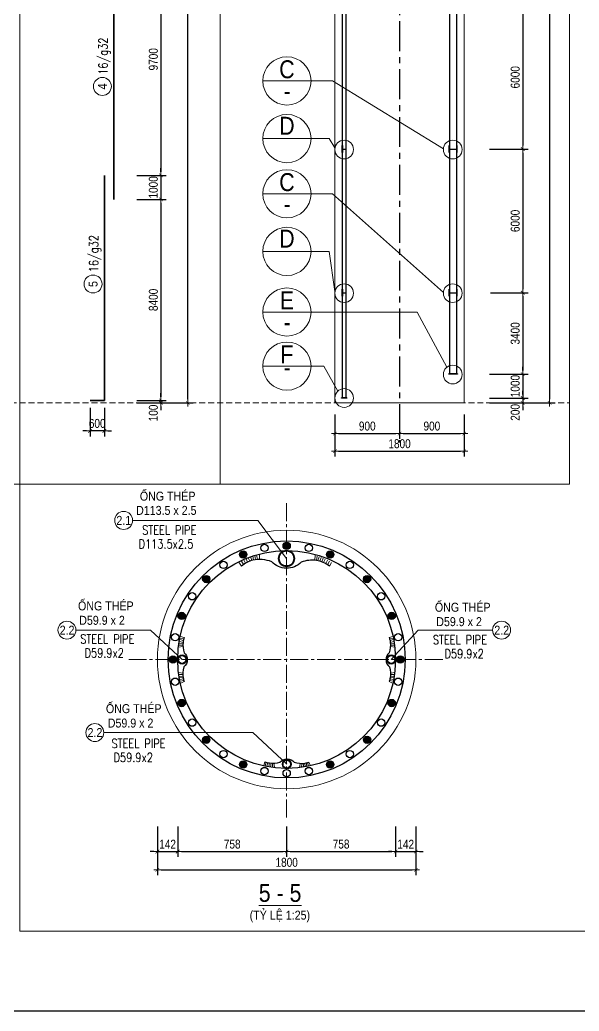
# Model space of a CAD drawing. Header units: millimetres. Extents: x -2123450 to -961021, y -260876 to 649159.
# Drawn here: x -1644785 to -1621413, y 317910 to 359319 of the extents above; entities that cross this region are included whole.
import ezdxf
from ezdxf.enums import TextEntityAlignment as Align

# ---------------------------------------------------------------- set-up
doc = ezdxf.new("R2010")
doc.units = ezdxf.units.MM
doc.header["$LTSCALE"] = 1000
doc.header["$MEASUREMENT"] = 0
doc.header["$PDMODE"] = 66
for name, pattern in [('CENTER', [2, 1.25, -0.25, 0.25, -0.25]), ('CENTER2', [1.125, 0.75, -0.125, 0.125, -0.125]), ('HIDDEN', [0.375, 0.25, -0.125])]:
    doc.linetypes.add(name, pattern=pattern)
doc.layers.get('0').update_dxf_attribs({"linetype": 'CONTINUOUS'})
doc.layers.get('DEFPOINTS').update_dxf_attribs({"linetype": 'CONTINUOUS'})
for name, color, linetype in [('01AXIS', 5, 'CENTER'), ('03BORER', 3, 'CONTINUOUS'), ('05STEEL', 4, 'CONTINUOUS'), ('KCS_BORDER', 3, 'CONTINUOUS'), ('NDC_S_REBAR DES.', 2, 'CONTINUOUS'), ('TEXT', 7, 'CONTINUOUS')]:
    doc.layers.add(name, color=color, linetype=linetype)
for name, color, linetype, lineweight in [('NDC_S_AXIS', 5, 'CENTER2', 15), ('NDC_S_CONTINUOUS', 3, 'CONTINUOUS', 20), ('NDC_S_DIM', 1, 'CONTINUOUS', 9), ('NDC_S_FOUNDATION NAME', 7, 'CONTINUOUS', 20), ('NDC_S_HATCH MATERIAL', 8, 'CONTINUOUS', 13), ('NDC_S_LEADER', 1, 'CONTINUOUS', 9), ('NDC_S_REBAR', 4, 'CONTINUOUS', 35), ('NDC_S_REBAR NO.', 7, 'CONTINUOUS', 20), ('NDC_S_REBAR NO. BOX', 1, 'CONTINUOUS', 9), ('NDC_S_REBAR SECTION', 6, 'CONTINUOUS', 25), ('NDC_S_STIRRUP', 2, 'CONTINUOUS', 25), ('NDC_S_VN TITLE', 6, 'CONTINUOUS', 9)]:
    doc.layers.add(name, color=color, linetype=linetype, lineweight=lineweight)
doc.styles.add('NDC_ARIAL', font='arial.ttf', dxfattribs={"width": 0.8})
doc.styles.add('NDC_ROMANS', font='romans.shx', dxfattribs={"width": 0.8, "bigfont": 'vns.shx'})
doc.styles.get("Standard").update_dxf_attribs({"font": 'romans.shx', "bigfont": 'vns.shx'})
doc.dimstyles.new('NDC_1-150', dxfattribs={"dimscale": 150, "dimtxt": 2.5, "dimasz": 1, "dimexe": 1.5, "dimexo": 0, "dimgap": 0.8, "dimtad": 1, "dimdec": 0, "dimdsep": 46, "dimtxsty": 'NDC_ARIAL', "dimblk": 'DIMMARK', "dimcen": 49999.938995, "dimdle": 1.5, "dimclrd": 1, "dimclre": 1, "dimclrt": 3, "dimadec": 0, "dimazin": 0, "dimtfac": 1, "dimtdec": 0, "dimtix": 1, "dimtmove": 2, "dimatfit": 3, "dimfxl": 1, "dimarcsym": 0})
doc.dimstyles.new('NDC_1-150(25)', dxfattribs={"dimscale": 150, "dimtxt": 2.5, "dimasz": 1, "dimexe": 1.5, "dimexo": 0, "dimgap": 0.8, "dimtad": 1, "dimdec": 0, "dimlfac": 0.166667, "dimdsep": 46, "dimtxsty": 'NDC_ARIAL', "dimblk": 'DIMMARK', "dimcen": 49999.938995, "dimdle": 1.5, "dimclrd": 1, "dimclre": 1, "dimclrt": 3, "dimadec": 0, "dimazin": 0, "dimtfac": 1, "dimtdec": 0, "dimtix": 1, "dimtmove": 2, "dimatfit": 3, "dimfxl": 1, "dimarcsym": 0})

# ---------------------------------------------------------------- blocks, each defined once
blk = doc.blocks.new('*U156')
at = {"layer": 'NDC_S_CONTINUOUS'}
blk.add_circle((0, 0), 5400, dxfattribs=at)
at = {"layer": 'NDC_S_STIRRUP'}
blk.add_circle((0, 0), 4950, dxfattribs=at)
blk.add_circle((0, 0), 4950, dxfattribs=at)
blk = doc.blocks.new('ưeqwewe')
at = {"layer": '05STEEL', "color": 4}
blk.add_lwpolyline([(-1487886, 328815, 0.123663), (-1487656, 329371, 0.128024), (-1487741, 330000, -0.427682), (-1487741, 331236, 0.132008), (-1487681, 332031, 0.107548), (-1487939, 332493, 0.020618)], format="xyb", dxfattribs=at)
at = {"layer": 'NDC_S_HATCH MATERIAL'}
for p, q in [((-1487939, 332493), (-1487786, 332607)), ((-1487876, 332415), (-1487730, 332504)), ((-1487819, 332333), (-1487678, 332403)), ((-1487769, 332246), (-1487633, 332308)), ((-1487726, 332154), (-1487593, 332217)), ((-1487693, 332068), (-1487554, 332124)), ((-1487674, 331991), (-1487518, 332029)), ((-1487664, 331916), (-1487489, 331949)), ((-1487657, 331833), (-1487462, 331869)), ((-1487654, 331745), (-1487426, 331751)), ((-1487685, 329232), (-1487531, 329173)), ((-1487665, 329316), (-1487499, 329257)), ((-1487656, 329371), (-1487472, 329337)), ((-1487650, 329436), (-1487444, 329424)), ((-1487886, 328815), (-1487729, 328733)), ((-1487831, 328896), (-1487683, 328823)), ((-1487784, 328977), (-1487641, 328910)), ((-1487741, 329068), (-1487599, 329006)), ((-1487710, 329148), (-1487564, 329088))]:
    blk.add_line(p, q, dxfattribs=at)
at = {"layer": 'NDC_S_REBAR'}
for radius in [330, 315]:
    blk.add_circle((-1487594, 330618), radius, dxfattribs=at)
blk = doc.blocks.new('HAN DAI')
at = {"layer": '05STEEL', "color": 4}
blk.add_lwpolyline([(-307567, 288279, 0.02201), (-307612, 288076, 0.102878), (-307569, 287644, -0.455013), (-307575, 287047, 0.096416), (-307610, 286589, -0.01258), (-307567, 286440, 0.020618)], format="xyb", dxfattribs=at)
at = {"layer": 'NDC_S_HATCH MATERIAL'}
for p, q in [((-307583, 288217), (-307732, 288254)), ((-307567, 288279), (-307718, 288316)), ((-307616, 287903), (-307800, 287868)), ((-307618, 287953), (-307788, 287955)), ((-307617, 288015), (-307775, 288042)), ((-307612, 288073), (-307762, 288110)), ((-307597, 288152), (-307747, 288189)), ((-307616, 286791), (-307797, 286822)), ((-307618, 286730), (-307784, 286735)), ((-307616, 286670), (-307768, 286643)), ((-307612, 286608), (-307759, 286591)), ((-307598, 286552), (-307745, 286521)), ((-307579, 286488), (-307730, 286453)), ((-307567, 286440), (-307710, 286372))]:
    blk.add_line(p, q, dxfattribs=at)
blk = doc.blocks.new('qưeqeqew')
at = {"layer": 'NDC_S_REBAR'}
for radius in [180, 168]:
    blk.add_circle((180, 0), radius, dxfattribs=at)
at = {"layer": 'NDC_S_DIM'}
blk.add_blockref('HAN DAI', (307832, -287360), dxfattribs=at)
blk = doc.blocks.new('DIMMARK')
at = {"layer": 'NDC_S_DIM', "color": 1}
blk.add_line((-1.5, 0), (1, 0), dxfattribs=at)
at = {"layer": 'NDC_S_DIM', "color": 2, "const_width": 0.15}
blk.add_lwpolyline([(-0.5, -0.5), (0.5, 0.5)], dxfattribs=at)
blk = doc.blocks.new('*D1443')
at = {"layer": 'DEFPOINTS', "color": 0, "transparency": 16777216}
for p in [(-1639036, 325618), (-1638186, 325618), (-1638186, 324576)]:
    blk.add_point(p, dxfattribs=at)
at = {"layer": 'NDC_S_DIM', "color": 1, "lineweight": -2, "transparency": 16777216}
for p, q in [((-1639036, 325618), (-1639036, 324351)), ((-1638186, 325618), (-1638186, 324351)), ((-1639186, 324576), (-1639336, 324576)), ((-1639036, 324576), (-1638186, 324576)), ((-1638036, 324576), (-1637886, 324576))]:
    blk.add_line(p, q, dxfattribs=at)
at = {"layer": 'NDC_S_DIM', "color": 1, "lineweight": -2, "transparency": 16777216, "xscale": 150, "yscale": 150, "zscale": 150}
blk.add_blockref('DIMMARK', (-1639036, 324576), dxfattribs=at)
at = {"layer": 'NDC_S_DIM', "color": 1, "lineweight": -2, "transparency": 16777216, "xscale": 150, "yscale": 150, "zscale": 150, "rotation": 180}
blk.add_blockref('DIMMARK', (-1638186, 324576), dxfattribs=at)
at = {"layer": 'NDC_S_DIM', "color": 3, "transparency": 16777216, "insert": (-1638611, 324884), "char_height": 375, "attachment_point": 5, "style": 'NDC_ARIAL'}
blk.add_mtext('142', dxfattribs=at)
blk = doc.blocks.new('*D1444')
at = {"layer": 'DEFPOINTS', "color": 0, "transparency": 16777216}
for p in [(-1638186, 325618), (-1633636, 325618), (-1633636, 324576)]:
    blk.add_point(p, dxfattribs=at)
at = {"layer": 'NDC_S_DIM', "color": 1, "lineweight": -2, "transparency": 16777216}
for p, q in [((-1638186, 325618), (-1638186, 324351)), ((-1633636, 325618), (-1633636, 324351)), ((-1638036, 324576), (-1633786, 324576))]:
    blk.add_line(p, q, dxfattribs=at)
at = {"layer": 'NDC_S_DIM', "color": 1, "lineweight": -2, "transparency": 16777216, "xscale": 150, "yscale": 150, "zscale": 150, "rotation": 180}
blk.add_blockref('DIMMARK', (-1638186, 324576), dxfattribs=at)
at = {"layer": 'NDC_S_DIM', "color": 1, "lineweight": -2, "transparency": 16777216, "xscale": 150, "yscale": 150, "zscale": 150}
blk.add_blockref('DIMMARK', (-1633636, 324576), dxfattribs=at)
at = {"layer": 'NDC_S_DIM', "color": 3, "transparency": 16777216, "insert": (-1635911, 324888), "char_height": 375, "attachment_point": 5, "style": 'NDC_ARIAL'}
blk.add_mtext('758', dxfattribs=at)
blk = doc.blocks.new('*D1445')
at = {"layer": 'DEFPOINTS', "color": 0, "transparency": 16777216}
for p in [(-1633636, 325618), (-1629086, 325618), (-1629086, 324576)]:
    blk.add_point(p, dxfattribs=at)
at = {"layer": 'NDC_S_DIM', "color": 1, "lineweight": -2, "transparency": 16777216}
for p, q in [((-1633636, 325618), (-1633636, 324351)), ((-1629086, 325618), (-1629086, 324351)), ((-1633486, 324576), (-1629236, 324576))]:
    blk.add_line(p, q, dxfattribs=at)
at = {"layer": 'NDC_S_DIM', "color": 1, "lineweight": -2, "transparency": 16777216, "xscale": 150, "yscale": 150, "zscale": 150, "rotation": 180}
blk.add_blockref('DIMMARK', (-1633636, 324576), dxfattribs=at)
at = {"layer": 'NDC_S_DIM', "color": 1, "lineweight": -2, "transparency": 16777216, "xscale": 150, "yscale": 150, "zscale": 150}
blk.add_blockref('DIMMARK', (-1629086, 324576), dxfattribs=at)
at = {"layer": 'NDC_S_DIM', "color": 3, "transparency": 16777216, "insert": (-1631361, 324888), "char_height": 375, "attachment_point": 5, "style": 'NDC_ARIAL'}
blk.add_mtext('758', dxfattribs=at)
blk = doc.blocks.new('*D1446')
at = {"layer": 'DEFPOINTS', "color": 0, "transparency": 16777216}
for p in [(-1629086, 325618), (-1628236, 325618), (-1628236, 324576)]:
    blk.add_point(p, dxfattribs=at)
at = {"layer": 'NDC_S_DIM', "color": 1, "lineweight": -2, "transparency": 16777216}
for p, q in [((-1629086, 325618), (-1629086, 324351)), ((-1628236, 325618), (-1628236, 324351)), ((-1629236, 324576), (-1629386, 324576)), ((-1629086, 324576), (-1628236, 324576)), ((-1628086, 324576), (-1627936, 324576))]:
    blk.add_line(p, q, dxfattribs=at)
at = {"layer": 'NDC_S_DIM', "color": 1, "lineweight": -2, "transparency": 16777216, "xscale": 150, "yscale": 150, "zscale": 150}
blk.add_blockref('DIMMARK', (-1629086, 324576), dxfattribs=at)
at = {"layer": 'NDC_S_DIM', "color": 1, "lineweight": -2, "transparency": 16777216, "xscale": 150, "yscale": 150, "zscale": 150, "rotation": 180}
blk.add_blockref('DIMMARK', (-1628236, 324576), dxfattribs=at)
at = {"layer": 'NDC_S_DIM', "color": 3, "transparency": 16777216, "insert": (-1628661, 324884), "char_height": 375, "attachment_point": 5, "style": 'NDC_ARIAL'}
blk.add_mtext('142', dxfattribs=at)
blk = doc.blocks.new('*D1447')
at = {"layer": 'DEFPOINTS', "color": 0, "transparency": 16777216}
for p in [(-1639036, 325618), (-1628236, 325618), (-1628236, 323814)]:
    blk.add_point(p, dxfattribs=at)
at = {"layer": 'NDC_S_DIM', "color": 1, "lineweight": -2, "transparency": 16777216}
for p, q in [((-1639036, 325618), (-1639036, 323589)), ((-1628236, 325618), (-1628236, 323589)), ((-1638886, 323814), (-1628386, 323814))]:
    blk.add_line(p, q, dxfattribs=at)
at = {"layer": 'NDC_S_DIM', "color": 1, "lineweight": -2, "transparency": 16777216, "xscale": 150, "yscale": 150, "zscale": 150, "rotation": 180}
blk.add_blockref('DIMMARK', (-1639036, 323814), dxfattribs=at)
at = {"layer": 'NDC_S_DIM', "color": 1, "lineweight": -2, "transparency": 16777216, "xscale": 150, "yscale": 150, "zscale": 150}
blk.add_blockref('DIMMARK', (-1628236, 323814), dxfattribs=at)
at = {"layer": 'NDC_S_DIM', "color": 3, "transparency": 16777216, "insert": (-1633636, 324125), "char_height": 375, "attachment_point": 5, "style": 'NDC_ARIAL'}
blk.add_mtext('1800', dxfattribs=at)
blk = doc.blocks.new('*U155')
at = {"layer": 'NDC_S_CONTINUOUS'}
blk.add_circle((0, 0), 5400, dxfattribs=at)
at = {"layer": 'NDC_S_STIRRUP'}
for radius in [4950, 4550]:
    blk.add_circle((0, 0), radius, dxfattribs=at)
blk = doc.blocks.new('*U129')
at = {"layer": 'NDC_S_REBAR SECTION'}
blk.add_circle((0, 0), 153, dxfattribs=at)
blk = doc.blocks.new('*U1401')
at = {"color": 0, "linetype": 'ByBlock', "lineweight": -2, "transparency": 16777216, "rotation": 89.9999999999999}
blk.add_blockref('*U129', (0, 0), dxfattribs=at)
blk = doc.blocks.new('*U1402')
at = {"layer": '03BORER', "color": 0, "linetype": 'ByBlock', "lineweight": -2, "transparency": 16777216}
for p, rotation in [((-1444147, 376865), 11.25000000000001), ((-1442293, 376865), 348.75), ((-1445038, 376594), 22.5), ((-1441402, 376594), 337.4999999999999), ((-1445859, 376155), 33.75), ((-1440581, 376155), 326.25), ((-1446579, 375565), 45.00000000000001), ((-1439861, 375565), 315), ((-1447169, 374845), 56.25000000000001), ((-1439270, 374845), 303.75), ((-1447608, 374024), 67.5), ((-1438831, 374024), 292.4999999999999), ((-1447879, 373133), 78.74999999999999), ((-1438561, 373133), 281.25), ((-1447970, 372206), 90), ((-1438470, 372206), 270), ((-1447879, 371279), 101.25), ((-1438561, 371279), 258.75), ((-1447608, 370388), 112.5), ((-1438831, 370388), 247.5), ((-1447169, 369567), 123.75), ((-1439270, 369567), 236.2499999999999), ((-1446579, 368847), 135), ((-1439861, 368847), 225), ((-1445859, 368256), 146.25), ((-1440581, 368256), 213.75), ((-1445038, 367817), 157.5), ((-1444147, 367547), 168.75), ((-1442293, 367547), 191.25), ((-1441402, 367817), 202.4999999999999), ((-1443220, 367456), 180)]:
    blk.add_blockref('*U1401', p, dxfattribs=dict(at, rotation=rotation))
blk.add_blockref('*U1401', (-1443220, 376956), dxfattribs=at)
blk = doc.blocks.new('21231')
at = {"layer": 'NDC_S_REBAR SECTION'}
h = blk.add_hatch(color=256, dxfattribs=at)
h.dxf.hatch_style = 1
edge = h.paths.add_edge_path()
edge.add_arc((-522, -406), 153, 0, 360)
blk.add_circle((-522, -406), 153, dxfattribs=at)
blk = doc.blocks.new('*U128')
at = {"color": 1}
blk.add_blockref('21231', (522, 406), dxfattribs=at)
blk = doc.blocks.new('*U1399')
at = {"color": 0, "linetype": 'ByBlock', "lineweight": -2, "transparency": 16777216, "rotation": 180}
blk.add_blockref('*U128', (0, 0), dxfattribs=at)
blk = doc.blocks.new('*U1400')
at = {"layer": '03BORER', "color": 0, "linetype": 'ByBlock', "lineweight": -2, "transparency": 16777216}
blk.add_blockref('*U1399', (-1443220, 376956), dxfattribs=at)
for p, rotation in [((-1445038, 376594), 22.5), ((-1441402, 376594), 337.4999999999999), ((-1446579, 375565), 45.00000000000001), ((-1439861, 375565), 315), ((-1447608, 374024), 67.5), ((-1438831, 374024), 292.4999999999999), ((-1447970, 372206), 90), ((-1438470, 372206), 270), ((-1447608, 370388), 112.5), ((-1438831, 370388), 247.5), ((-1446579, 368847), 135), ((-1439861, 368847), 225), ((-1445038, 367817), 157.5), ((-1441402, 367817), 202.4999999999999), ((-1443220, 367456), 180)]:
    blk.add_blockref('*U1399', p, dxfattribs=dict(at, rotation=rotation))
blk = doc.blocks.new('detail_201409111408')
at = {"layer": '03BORER'}
blk.add_line((-25, 0), (25, 0), dxfattribs=at)
for points in [[(-26.9, -24.9), (-25, -24.9), (-25, 24.9), (-26.9, 24.9)], [(26.9, -24.9), (25, -24.9), (25, 24.9), (26.9, 24.9)]]:
    blk.add_lwpolyline(points, close=True, dxfattribs=at)
blk = doc.blocks.new('*U102')
at = {"layer": 'KCS_BORDER', "xscale": 6, "yscale": 6, "zscale": 6}
blk.add_blockref('detail_201409111408', (0, 0), dxfattribs=at)
blk = doc.blocks.new('detail_201409111407')
at = {"layer": 'KCS_BORDER'}
blk.add_line((-12.5, 0), (12.5, 0), dxfattribs=at)
for points in [[(-14.4, -24.9), (-12.5, -24.9), (-12.5, 24.9), (-14.4, 24.9)], [(14.4, -24.9), (12.5, -24.9), (12.5, 24.9), (14.4, 24.9)]]:
    blk.add_lwpolyline(points, close=True, dxfattribs=at)
blk = doc.blocks.new('*U103')
at = {"layer": 'KCS_BORDER', "xscale": 6, "yscale": 6, "zscale": 6}
blk.add_blockref('detail_201409111407', (0, 0), dxfattribs=at)
blk = doc.blocks.new('*D2236')
at = {"layer": 'DEFPOINTS', "color": 0, "transparency": 16777216}
for p in [(44389, 18323), (44389, 12323), (45770, 12323)]:
    blk.add_point(p, dxfattribs=at)
at = {"layer": 'NDC_S_DIM', "color": 1, "lineweight": -2, "transparency": 16777216}
for p, q in [((44389, 18323), (45995, 18323)), ((45770, 18173), (45770, 12473)), ((44389, 12323), (45995, 12323))]:
    blk.add_line(p, q, dxfattribs=at)
at = {"layer": 'NDC_S_DIM', "color": 1, "lineweight": -2, "transparency": 16777216, "xscale": 150, "yscale": 150, "zscale": 150}
for p, rotation in [((45770, 18323), 90), ((45770, 12323), 270)]:
    blk.add_blockref('DIMMARK', p, dxfattribs=dict(at, rotation=rotation))
at = {"layer": 'NDC_S_DIM', "color": 3, "transparency": 16777216, "insert": (45458, 15323), "char_height": 375, "attachment_point": 5, "rotation": 90, "style": 'NDC_ARIAL'}
blk.add_mtext('6000', dxfattribs=at)
blk = doc.blocks.new('*D2237')
at = {"layer": 'DEFPOINTS', "color": 0, "transparency": 16777216}
for p in [(44389, 2923), (44389, 1923), (45770, 1923)]:
    blk.add_point(p, dxfattribs=at)
at = {"layer": 'NDC_S_DIM', "color": 1, "lineweight": -2, "transparency": 16777216}
for p, q in [((44389, 2923), (45995, 2923)), ((45770, 3073), (45770, 3223)), ((45770, 2923), (45770, 1923)), ((44389, 1923), (45995, 1923)), ((45770, 1773), (45770, 1623))]:
    blk.add_line(p, q, dxfattribs=at)
at = {"layer": 'NDC_S_DIM', "color": 1, "lineweight": -2, "transparency": 16777216, "xscale": 150, "yscale": 150, "zscale": 150}
for p, rotation in [((45770, 2923), 270), ((45770, 1923), 90)]:
    blk.add_blockref('DIMMARK', p, dxfattribs=dict(at, rotation=rotation))
at = {"layer": 'NDC_S_DIM', "color": 3, "transparency": 16777216, "insert": (45458, 2423), "char_height": 375, "attachment_point": 5, "rotation": 90, "style": 'NDC_ARIAL'}
blk.add_mtext('1000', dxfattribs=at)
blk = doc.blocks.new('*D2238')
at = {"layer": 'DEFPOINTS', "color": 0, "transparency": 16777216}
for p in [(44389, 1923), (44389, 1723), (45770, 1723)]:
    blk.add_point(p, dxfattribs=at)
at = {"layer": 'NDC_S_DIM', "color": 1, "lineweight": -2, "transparency": 16777216}
for p, q in [((45770, 2073), (45770, 2223)), ((44389, 1923), (45995, 1923)), ((44389, 1723), (45995, 1723)), ((45770, 1923), (45770, 1723)), ((45770, 1573), (45770, 1423))]:
    blk.add_line(p, q, dxfattribs=at)
at = {"layer": 'NDC_S_DIM', "color": 1, "lineweight": -2, "transparency": 16777216, "xscale": 150, "yscale": 150, "zscale": 150}
for p, rotation in [((45770, 1923), 270), ((45770, 1723), 90)]:
    blk.add_blockref('DIMMARK', p, dxfattribs=dict(at, rotation=rotation))
at = {"layer": 'NDC_S_DIM', "color": 3, "transparency": 16777216, "insert": (45458, 1324), "char_height": 375, "attachment_point": 5, "rotation": 90, "style": 'NDC_ARIAL'}
blk.add_mtext('200', dxfattribs=at)
blk = doc.blocks.new('*D2239')
at = {"layer": 'DEFPOINTS', "color": 0, "transparency": 16777216}
for p in [(44389, 53723), (44389, 1723), (46895, 1723)]:
    blk.add_point(p, dxfattribs=at)
at = {"layer": 'NDC_S_DIM', "color": 1, "lineweight": -2, "transparency": 16777216}
for p, q in [((44389, 53723), (47120, 53723)), ((46895, 53573), (46895, 1873)), ((44389, 1723), (47120, 1723))]:
    blk.add_line(p, q, dxfattribs=at)
at = {"layer": 'NDC_S_DIM', "color": 1, "lineweight": -2, "transparency": 16777216, "xscale": 150, "yscale": 150, "zscale": 150}
for p, rotation in [((46895, 53723), 90), ((46895, 1723), 270)]:
    blk.add_blockref('DIMMARK', p, dxfattribs=dict(at, rotation=rotation))
at = {"layer": 'NDC_S_DIM', "color": 3, "transparency": 16777216, "insert": (46583, 27723), "char_height": 375, "attachment_point": 5, "rotation": 90, "style": 'NDC_ARIAL'}
blk.add_mtext('52000', dxfattribs=at)
blk = doc.blocks.new('*D2246')
at = {"layer": 'DEFPOINTS', "color": 0, "transparency": 16777216}
for p in [(29642, 20923), (29642, 11223), (30650, 11223)]:
    blk.add_point(p, dxfattribs=at)
at = {"layer": 'NDC_S_DIM', "color": 1, "lineweight": -2, "transparency": 16777216}
for p, q in [((29642, 20923), (30875, 20923)), ((30650, 20773), (30650, 11373)), ((29642, 11223), (30875, 11223))]:
    blk.add_line(p, q, dxfattribs=at)
at = {"layer": 'NDC_S_DIM', "color": 1, "lineweight": -2, "transparency": 16777216, "xscale": 150, "yscale": 150, "zscale": 150}
for p, rotation in [((30650, 20923), 90), ((30650, 11223), 270)]:
    blk.add_blockref('DIMMARK', p, dxfattribs=dict(at, rotation=rotation))
at = {"layer": 'NDC_S_DIM', "color": 3, "transparency": 16777216, "insert": (30338, 16073), "char_height": 375, "attachment_point": 5, "rotation": 90, "style": 'NDC_ARIAL'}
blk.add_mtext('9700', dxfattribs=at)
blk = doc.blocks.new('*D2247')
at = {"layer": 'DEFPOINTS', "color": 0, "transparency": 16777216}
for p in [(29642, 11223), (29642, 10223), (30650, 10223)]:
    blk.add_point(p, dxfattribs=at)
at = {"layer": 'NDC_S_DIM', "color": 1, "lineweight": -2, "transparency": 16777216}
for p, q in [((29642, 11223), (30875, 11223)), ((30650, 11373), (30650, 11523)), ((30650, 11223), (30650, 10223)), ((29642, 10223), (30875, 10223)), ((30650, 10073), (30650, 9923))]:
    blk.add_line(p, q, dxfattribs=at)
at = {"layer": 'NDC_S_DIM', "color": 1, "lineweight": -2, "transparency": 16777216, "xscale": 150, "yscale": 150, "zscale": 150}
for p, rotation in [((30650, 11223), 270), ((30650, 10223), 90)]:
    blk.add_blockref('DIMMARK', p, dxfattribs=dict(at, rotation=rotation))
at = {"layer": 'NDC_S_DIM', "color": 3, "transparency": 16777216, "insert": (30338, 10723), "char_height": 375, "attachment_point": 5, "rotation": 90, "style": 'NDC_ARIAL'}
blk.add_mtext('1000', dxfattribs=at)
blk = doc.blocks.new('*D2248')
at = {"layer": 'DEFPOINTS', "color": 0, "transparency": 16777216}
for p in [(29642, 10223), (29642, 1823), (30650, 1823)]:
    blk.add_point(p, dxfattribs=at)
at = {"layer": 'NDC_S_DIM', "color": 1, "lineweight": -2, "transparency": 16777216}
for p, q in [((29642, 10223), (30875, 10223)), ((30650, 10073), (30650, 1973)), ((29642, 1823), (30875, 1823))]:
    blk.add_line(p, q, dxfattribs=at)
at = {"layer": 'NDC_S_DIM', "color": 1, "lineweight": -2, "transparency": 16777216, "xscale": 150, "yscale": 150, "zscale": 150}
for p, rotation in [((30650, 10223), 90), ((30650, 1823), 270)]:
    blk.add_blockref('DIMMARK', p, dxfattribs=dict(at, rotation=rotation))
at = {"layer": 'NDC_S_DIM', "color": 3, "transparency": 16777216, "insert": (30338, 6023), "char_height": 375, "attachment_point": 5, "rotation": 90, "style": 'NDC_ARIAL'}
blk.add_mtext('8400', dxfattribs=at)
blk = doc.blocks.new('*D2249')
at = {"layer": 'DEFPOINTS', "color": 0, "transparency": 16777216}
for p in [(29642, 1823), (29642, 1723), (30650, 1723)]:
    blk.add_point(p, dxfattribs=at)
at = {"layer": 'NDC_S_DIM', "color": 1, "lineweight": -2, "transparency": 16777216}
for p, q in [((30650, 1973), (30650, 2123)), ((29642, 1823), (30875, 1823)), ((29642, 1723), (30875, 1723)), ((30650, 1823), (30650, 1723)), ((30650, 1573), (30650, 1423))]:
    blk.add_line(p, q, dxfattribs=at)
at = {"layer": 'NDC_S_DIM', "color": 1, "lineweight": -2, "transparency": 16777216, "xscale": 150, "yscale": 150, "zscale": 150}
for p, rotation in [((30650, 1823), 270), ((30650, 1723), 90)]:
    blk.add_blockref('DIMMARK', p, dxfattribs=dict(at, rotation=rotation))
at = {"layer": 'NDC_S_DIM', "color": 3, "transparency": 16777216, "insert": (30338, 1300), "char_height": 375, "attachment_point": 5, "rotation": 90, "style": 'NDC_ARIAL'}
blk.add_mtext('100', dxfattribs=at)
blk = doc.blocks.new('*D2250')
at = {"layer": 'DEFPOINTS', "color": 0, "transparency": 16777216}
for p in [(29642, 54023), (31775, 54023), (29642, 1723)]:
    blk.add_point(p, dxfattribs=at)
at = {"layer": 'NDC_S_DIM', "color": 1, "lineweight": -2, "transparency": 16777216}
for p, q in [((29642, 54023), (32000, 54023)), ((31775, 1873), (31775, 53873)), ((29642, 1723), (32000, 1723))]:
    blk.add_line(p, q, dxfattribs=at)
at = {"layer": 'NDC_S_DIM', "color": 1, "lineweight": -2, "transparency": 16777216, "xscale": 150, "yscale": 150, "zscale": 150}
for p, rotation in [((31775, 54023), 90), ((31775, 1723), 270)]:
    blk.add_blockref('DIMMARK', p, dxfattribs=dict(at, rotation=rotation))
at = {"layer": 'NDC_S_DIM', "color": 3, "transparency": 16777216, "insert": (31463, 27873), "char_height": 375, "attachment_point": 5, "rotation": 90, "style": 'NDC_ARIAL'}
blk.add_mtext('52300', dxfattribs=at)
blk = doc.blocks.new('*D2251')
at = {"layer": 'DEFPOINTS', "color": 0, "transparency": 16777216}
for p in [(44430, 12323), (44430, 6323), (45770, 6323)]:
    blk.add_point(p, dxfattribs=at)
at = {"layer": 'NDC_S_DIM', "color": 1, "lineweight": -2, "transparency": 16777216}
for p, q in [((44430, 12323), (45995, 12323)), ((45770, 12173), (45770, 6473)), ((44430, 6323), (45995, 6323))]:
    blk.add_line(p, q, dxfattribs=at)
at = {"layer": 'NDC_S_DIM', "color": 1, "lineweight": -2, "transparency": 16777216, "xscale": 150, "yscale": 150, "zscale": 150}
for p, rotation in [((45770, 12323), 90), ((45770, 6323), 270)]:
    blk.add_blockref('DIMMARK', p, dxfattribs=dict(at, rotation=rotation))
at = {"layer": 'NDC_S_DIM', "color": 3, "transparency": 16777216, "insert": (45458, 9323), "char_height": 375, "attachment_point": 5, "rotation": 90, "style": 'NDC_ARIAL'}
blk.add_mtext('6000', dxfattribs=at)
blk = doc.blocks.new('*D2223')
at = {"layer": 'DEFPOINTS', "color": 0, "transparency": 16777216}
for p in [(37925, 1239), (40625, 1239), (40625, 439)]:
    blk.add_point(p, dxfattribs=at)
at = {"layer": 'NDC_S_DIM', "color": 1, "lineweight": -2, "transparency": 16777216}
for p, q in [((37925, 1239), (37925, 214)), ((40625, 1239), (40625, 214)), ((38075, 439), (40475, 439))]:
    blk.add_line(p, q, dxfattribs=at)
at = {"layer": 'NDC_S_DIM', "color": 1, "lineweight": -2, "transparency": 16777216, "xscale": 150, "yscale": 150, "zscale": 150, "rotation": 180}
blk.add_blockref('DIMMARK', (37925, 439), dxfattribs=at)
at = {"layer": 'NDC_S_DIM', "color": 1, "lineweight": -2, "transparency": 16777216, "xscale": 150, "yscale": 150, "zscale": 150}
blk.add_blockref('DIMMARK', (40625, 439), dxfattribs=at)
at = {"layer": 'NDC_S_DIM', "color": 3, "transparency": 16777216, "insert": (39275, 750), "char_height": 375, "attachment_point": 5, "style": 'NDC_ARIAL'}
blk.add_mtext('900', dxfattribs=at)
blk = doc.blocks.new('*D2224')
at = {"layer": 'DEFPOINTS', "color": 0, "transparency": 16777216}
for p in [(40625, 1239), (43325, 1239), (43325, 439)]:
    blk.add_point(p, dxfattribs=at)
at = {"layer": 'NDC_S_DIM', "color": 1, "lineweight": -2, "transparency": 16777216}
for p, q in [((40625, 1239), (40625, 214)), ((43325, 1239), (43325, 214)), ((40775, 439), (43175, 439))]:
    blk.add_line(p, q, dxfattribs=at)
at = {"layer": 'NDC_S_DIM', "color": 1, "lineweight": -2, "transparency": 16777216, "xscale": 150, "yscale": 150, "zscale": 150, "rotation": 180}
blk.add_blockref('DIMMARK', (40625, 439), dxfattribs=at)
at = {"layer": 'NDC_S_DIM', "color": 1, "lineweight": -2, "transparency": 16777216, "xscale": 150, "yscale": 150, "zscale": 150}
blk.add_blockref('DIMMARK', (43325, 439), dxfattribs=at)
at = {"layer": 'NDC_S_DIM', "color": 3, "transparency": 16777216, "insert": (41975, 750), "char_height": 375, "attachment_point": 5, "style": 'NDC_ARIAL'}
blk.add_mtext('900', dxfattribs=at)
blk = doc.blocks.new('*D2225')
at = {"layer": 'DEFPOINTS', "color": 0, "transparency": 16777216}
for p in [(37925, 1239), (43325, 1239), (43325, -297)]:
    blk.add_point(p, dxfattribs=at)
at = {"layer": 'NDC_S_DIM', "color": 1, "lineweight": -2, "transparency": 16777216}
for p, q in [((37925, 1239), (37925, -522)), ((43325, 1239), (43325, -522)), ((38075, -297), (43175, -297))]:
    blk.add_line(p, q, dxfattribs=at)
at = {"layer": 'NDC_S_DIM', "color": 1, "lineweight": -2, "transparency": 16777216, "xscale": 150, "yscale": 150, "zscale": 150, "rotation": 180}
blk.add_blockref('DIMMARK', (37925, -297), dxfattribs=at)
at = {"layer": 'NDC_S_DIM', "color": 1, "lineweight": -2, "transparency": 16777216, "xscale": 150, "yscale": 150, "zscale": 150}
blk.add_blockref('DIMMARK', (43325, -297), dxfattribs=at)
at = {"layer": 'NDC_S_DIM', "color": 3, "transparency": 16777216, "insert": (40625, 14), "char_height": 375, "attachment_point": 5, "style": 'NDC_ARIAL'}
blk.add_mtext('1800', dxfattribs=at)
blk = doc.blocks.new('*D2226')
at = {"layer": 'DEFPOINTS', "color": 0, "transparency": 16777216}
for p in [(27691, 1515), (28291, 1515), (27691, 549)]:
    blk.add_point(p, dxfattribs=at)
at = {"layer": 'NDC_S_DIM', "color": 1, "lineweight": -2, "transparency": 16777216}
for p, q in [((27691, 1515), (27691, 324)), ((28291, 1515), (28291, 324)), ((27541, 549), (27391, 549)), ((28291, 549), (27691, 549)), ((28441, 549), (28591, 549))]:
    blk.add_line(p, q, dxfattribs=at)
at = {"layer": 'NDC_S_DIM', "color": 1, "lineweight": -2, "transparency": 16777216, "xscale": 150, "yscale": 150, "zscale": 150}
blk.add_blockref('DIMMARK', (27691, 549), dxfattribs=at)
at = {"layer": 'NDC_S_DIM', "color": 1, "lineweight": -2, "transparency": 16777216, "xscale": 150, "yscale": 150, "zscale": 150, "rotation": 180}
blk.add_blockref('DIMMARK', (28291, 549), dxfattribs=at)
at = {"layer": 'NDC_S_DIM', "color": 3, "transparency": 16777216, "insert": (27991, 861), "char_height": 375, "attachment_point": 5, "style": 'NDC_ARIAL'}
blk.add_mtext('600', dxfattribs=at)
blk = doc.blocks.new('*D2228')
at = {"layer": 'DEFPOINTS', "color": 0, "transparency": 16777216}
for p in [(44430, 6323), (44430, 2923), (45770, 2923)]:
    blk.add_point(p, dxfattribs=at)
at = {"layer": 'NDC_S_DIM', "color": 1, "lineweight": -2, "transparency": 16777216}
for p, q in [((44430, 6323), (45995, 6323)), ((45770, 6173), (45770, 3073)), ((44430, 2923), (45995, 2923))]:
    blk.add_line(p, q, dxfattribs=at)
at = {"layer": 'NDC_S_DIM', "color": 1, "lineweight": -2, "transparency": 16777216, "xscale": 150, "yscale": 150, "zscale": 150}
for p, rotation in [((45770, 6323), 90), ((45770, 2923), 270)]:
    blk.add_blockref('DIMMARK', p, dxfattribs=dict(at, rotation=rotation))
at = {"layer": 'NDC_S_DIM', "color": 3, "transparency": 16777216, "insert": (45458, 4623), "char_height": 375, "attachment_point": 5, "rotation": 90, "style": 'NDC_ARIAL'}
blk.add_mtext('3400', dxfattribs=at)
blk = doc.blocks.new('COC TN D1800 TYPE 2')
at = {"layer": '01AXIS'}
blk.add_line((40625.1, 55661.7), (40625.1, 61.8), dxfattribs=at)
at = {"layer": '03BORER'}
for p, q in [((43044.6, 2934.7), (42684.6, 2934.7)), ((38205.5, 1934.7), (38415.5, 1934.7)), ((38415.5, 1934.7), (38205.5, 1934.7))]:
    blk.add_line(p, q, dxfattribs=at)
for points in [[(42684.6, 2923.2), (42684.6, 2934.7), (43044.6, 2934.7), (43044.6, 2923.2)], [(38205.5, 1923.2), (38205.5, 1934.7), (38415.5, 1934.7), (38415.5, 1923.2)]]:
    blk.add_lwpolyline(points, close=True, dxfattribs=at)
at = {"layer": 'KCS_BORDER'}
for points in [[(38235.5, 54311.7), (38385.5, 54311.7), (38385.5, 1934.7), (38235.5, 1934.7)], [(43014.6, 54311.7), (42714.6, 54311.7), (42714.6, 2934.7), (43014.6, 2934.7)]]:
    blk.add_lwpolyline(points, close=True, dxfattribs=at)
at = {"layer": 'NDC_S_CONTINUOUS'}
for p, q in [((33126.6, 59595), (33126.6, -1678)), ((47726.9, 59594), (47726.9, -1678)), ((24757.8, -1678), (24757.8, 56873.2)), ((0, -1678), (47726.9, -1678))]:
    blk.add_line(p, q, dxfattribs=at)
blk.add_lwpolyline([(37925.1, 53723.2), (43325.1, 53723.2), (43325.1, 1723.2), (37925.1, 1723.2)], close=True, dxfattribs=at)
at = {"layer": 'NDC_S_HATCH MATERIAL', "linetype": 'HIDDEN'}
blk.add_line((0, 1723.2), (47726.9, 1723.2), dxfattribs=at)
at = {"layer": 'NDC_S_LEADER'}
for p, q in [((34911.9, 15169.7), (36924.4, 15169.7)), ((34911.9, 12761.5), (36924.4, 12761.5)), ((34911.9, 10456.3), (36924.4, 10456.3)), ((34911.9, 8048.1), (36924.4, 8048.1)), ((34911.9, 5515.4), (36924.4, 5515.4)), ((34911.9, 3258.2), (36924.4, 3258.2))]:
    blk.add_line(p, q, dxfattribs=at)
for points in [[(42457.4, 12336.1), (37817.9, 15169.7), (36924.4, 15169.7)], [(37926.3, 12374.7), (37682.6, 12761.5), (36924.4, 12761.5)], [(42457.4, 6336.1), (37817.9, 10456.3), (36924.4, 10456.3)], [(37925.1, 6368), (37682.6, 8048.1), (36924.4, 8048.1)], [(42606.2, 3213.3), (41363.2, 5515.4), (36924.4, 5515.4)], [(38041.4, 2208.3), (37463.7, 3258.2), (36924.4, 3258.2)]]:
    blk.add_lwpolyline(points, dxfattribs=at)
for centre, radius in [((35918.2, 15169.7), 1006.2), ((35918.2, 12761.5), 1006.2), ((35918.2, 10456.3), 1006.2), ((35918.2, 8048.1), 1006.2), ((35918.2, 3258.2), 1006.2), ((38310.5, 1925.2), 390.6)]:
    blk.add_circle(centre, radius, dxfattribs=at)
at = {"layer": 'NDC_S_REBAR'}
blk.add_line((28680.8, 21923.2), (28680.8, 10223.2), dxfattribs=at)
blk.add_lwpolyline([(27690.7, 1823.2), (28290.8, 1823.2), (28290.8, 11223.2)], dxfattribs=at)
at = {"layer": 'NDC_S_REBAR NO. BOX'}
for centre, radius in [((28207.6, 14939), 375), ((38310.5, 12304.4), 390.6), ((42846.7, 12304.4), 390.6), ((27817.6, 6686.7), 375), ((38310.5, 6304.4), 390.6), ((42846.7, 6304.4), 390.6), ((35918.2, 5515.4), 1006.2), ((42846.7, 2905.4), 390.6)]:
    blk.add_circle(centre, radius, dxfattribs=at)
at = {"layer": 'KCS_BORDER', "color": 0, "linetype": 'ByBlock', "lineweight": -2, "transparency": 16777216, "xscale": -1, "rotation": 180}
for p in [(38310.5, 12323.2), (38310.5, 6323.2)]:
    blk.add_blockref('*U103', p, dxfattribs=at)
at = {"layer": 'NDC_S_DIM', "color": 0, "linetype": 'ByBlock', "lineweight": -2, "transparency": 16777216, "xscale": -1, "rotation": 180}
for p in [(42864.6, 12323.2), (42864.6, 6323.2)]:
    blk.add_blockref('*U102', p, dxfattribs=at)
at = {"layer": 'NDC_S_REBAR DES.', "style": 'NDC_ROMANS', "width": 0.8}
for p in [(28264.3, 16204.3), (27874.3, 7952)]:
    blk.add_text('16/g32', height=375, rotation=90, dxfattribs=at).set_placement(p, align=Align.MIDDLE)
at = {"layer": 'NDC_S_REBAR NO.', "style": 'NDC_ARIAL', "width": 0.85}
for s, p in [('C', (35918.2, 15656.2)), ('-', (35926.9, 14749.6)), ('D', (35918.2, 13296.6)), ('C', (35918.2, 10942.8)), ('-', (35926.9, 10036.2)), ('D', (35918.2, 8583.2)), ('E', (35918.2, 6001.8)), ('-', (35926.9, 5095.3)), ('F', (35918.2, 3744.7)), ('-', (35926.9, 3203))]:
    blk.add_text(s, height=750, dxfattribs=at).set_placement(p, align=Align.MIDDLE_CENTER)
for s, p in [('4', (28207.6, 14939)), ('5', (27817.6, 6686.7))]:
    blk.add_text(s, height=375, rotation=90, dxfattribs=at).set_placement(p, align=Align.MIDDLE_CENTER)
at = {"layer": 'NDC_S_DIM'}
for base, p1, p2, picture, middle in [((31774.9, 54023.2), (29642.1, 1723.2), (29642.1, 54023.2), '*D2250', (31463.3, 27873.2)), ((46894.6, 1723.2), (44388.6, 53723.2), (44388.6, 1723.2), '*D2239', (46583.2, 27723.2)), ((30649.9, 11223.2), (29642.1, 20923.2), (29642.1, 11223.2), '*D2246', (30338.4, 16073.2)), ((45769.6, 12323.2), (44388.6, 18323.2), (44388.6, 12323.2), '*D2236', (45458.2, 15323.2)), ((45769.6, 6323.2), (44429.6, 12323.2), (44429.6, 6323.2), '*D2251', (45458.2, 9323.2)), ((30649.9, 10223.2), (29642.1, 11223.2), (29642.1, 10223.2), '*D2247', (30338.4, 10723.2)), ((30649.9, 1823.2), (29642.1, 10223.2), (29642.1, 1823.2), '*D2248', (30338.4, 6023.2)), ((45769.6, 2923.2), (44429.6, 6323.2), (44429.6, 2923.2), '*D2228', (45458.1, 4623.2)), ((45769.6, 1923.2), (44388.6, 2923.2), (44388.6, 1923.2), '*D2237', (45458.2, 2423.2))]:
    dim = blk.add_linear_dim(base=base, p1=p1, p2=p2, angle=90, dimstyle='NDC_1-150', dxfattribs=at)
    dim.commit()
    dim.dimension.update_dxf_attribs({"geometry": picture, "text_midpoint": middle})
for base, p1, p2, picture, middle in [((30649.9, 1723.2), (29642.1, 1823.2), (29642.1, 1723.2), '*D2249', (30338.4, 1299.9)), ((45769.6, 1723.2), (44388.6, 1923.2), (44388.6, 1723.2), '*D2238', (45458.2, 1323.8))]:
    dim = blk.add_linear_dim(base=base, p1=p1, p2=p2, angle=90, dimstyle='NDC_1-150', dxfattribs=at)
    dim.commit()
    dim.dimension.update_dxf_attribs({"geometry": picture, "text_midpoint": middle, "dimtype": 160})
dim = blk.add_linear_dim(base=(27690.7, 549.1), p1=(28290.8, 1515.2), p2=(27690.7, 1515.2), dimstyle='NDC_1-150', dxfattribs=at)
dim.commit()
dim.dimension.update_dxf_attribs({"geometry": '*D2226', "text_midpoint": (27990.7, 860.6)})
for base, p1, p2, picture, middle in [((40625.1, 438.7), (37925.1, 1239.5), (40625.1, 1239.5), '*D2223', (39275.1, 750.1)), ((43325.1, -297.3), (37925.1, 1239.5), (43325.1, 1239.5), '*D2225', (40625.1, 14.2)), ((43325.1, 438.7), (40625.1, 1239.5), (43325.1, 1239.5), '*D2224', (41975.1, 750.1))]:
    dim = blk.add_linear_dim(base=base, p1=p1, p2=p2, dimstyle='NDC_1-150', override={"dimlfac": 0.333333}, dxfattribs=at)
    dim.commit()
    dim.dimension.update_dxf_attribs({"geometry": picture, "text_midpoint": middle})

msp = doc.modelspace()

# ---------------------------------------------------------------- linework, layer by layer
at = {"layer": 'DEFPOINTS'}
msp.add_lwpolyline([(-1698145.34, 407010.05), (-1571995.34, 407010.05), (-1571995.34, 317910.05), (-1698145.34, 317910.05)], close=True, dxfattribs=at)
at = {"layer": 'NDC_S_AXIS'}
for p, q in [((-1633635.7, 326000.35), (-1633635.7, 339200.35)), ((-1640235.7, 332600.35), (-1627035.7, 332600.35))]:
    msp.add_line(p, q, dxfattribs=at)
at = {"layer": 'NDC_S_CONTINUOUS'}
for p, q in [((-1621816.35, 401191.34), (-1621816.35, 341597.37)), ((-1621816.35, 401191.34), (-1621816.35, 341597.37)), ((-1621816.35, 321248.39), (-1585648.12, 321248.39))]:
    msp.add_line(p, q, dxfattribs=at)
msp.add_lwpolyline([(-1621816.35, 339919.38), (-1644785.44, 339919.38), (-1644785.44, 321248.39), (-1621816.35, 321248.39)], dxfattribs=at)
at = {"layer": 'NDC_S_LEADER'}
for points in [[(-1633640.88, 336820.39), (-1634841.39, 338410.05), (-1640071.72, 338410.05)], [(-1638005.7, 332600.35), (-1639323.86, 333825.96), (-1642440.59, 333825.96)], [(-1629265.7, 332600.35), (-1628147.55, 333825.96), (-1625030.82, 333825.96)], [(-1633634.07, 328230.34), (-1635043.59, 329548.19), (-1641275.37, 329548.19)]]:
    msp.add_lwpolyline(points, dxfattribs=at)
at = {"layer": 'NDC_S_REBAR NO. BOX'}
for centre in [(-1640446.72, 338410.05), (-1642815.59, 333825.96), (-1624655.82, 333825.96), (-1641650.37, 329548.19)]:
    msp.add_circle(centre, 375, dxfattribs=at)

# ---------------------------------------------------------------- block references
at = {"color": 1}
for name, p in [('*U156', (-1633635.7, 332600.35)), ('*U155', (-1633635.7, 332600.35)), ('qưeqeqew', (-1638185.7, 332600.35))]:
    msp.add_blockref(name, p, dxfattribs=at)
for name, p, rotation in [('ưeqwewe', (-1279718.3, 1819042.61), 89.10079871385915), ('qưeqeqew', (-1633635.7, 328050.35), 89.48022287332812)]:
    msp.add_blockref(name, p, dxfattribs=dict(at, rotation=rotation))
at = {"color": 1, "xscale": -1}
msp.add_blockref('qưeqeqew', (-1629085.7, 332600.35), dxfattribs=at)
at = {"layer": '03BORER'}
for name in ['*U1400', '*U1402']:
    msp.add_blockref(name, (-190415.81, -39605.52), dxfattribs=at)
at = {"layer": 'NDC_S_REBAR SECTION', "color": 1}
msp.add_blockref('COC TN D1800 TYPE 2', (-1669543.22, 341597.37), dxfattribs=at)

# ---------------------------------------------------------------- texts
at = {"layer": 'NDC_S_FOUNDATION NAME', "style": 'NDC_ARIAL', "width": 0.85}
for s, p in [('ỐNG THÉP', (-1638608.09, 339476.63)), ('D113.5 x 2.5', (-1638665.27, 338828.07)), ('ỐNG THÉP', (-1641191.19, 334891.73)), ('ỐNG THÉP', (-1626280.22, 334835.95)), ('D59.9 x 2', (-1641350.98, 334236.43)), ('D59.9 x 2', (-1626431.73, 334180.65)), ('ỐNG THÉP', (-1640025.97, 330600.43)), ('D59.9 x 2', (-1640157.77, 329945.13))]:
    msp.add_text(s, height=375, dxfattribs=at).set_placement(p, align=Align.MIDDLE)
at = {"layer": 'NDC_S_REBAR NO.', "style": 'NDC_ARIAL', "width": 0.85}
for s, p in [('2.1', (-1640441.5, 338410.05)), ('2.2', (-1642810.38, 333825.96)), ('2.2', (-1624650.6, 333825.96)), ('2.2', (-1641645.15, 329548.19))]:
    msp.add_text(s, height=375, dxfattribs=at).set_placement(p, align=Align.MIDDLE_CENTER)
at = {"layer": 'NDC_S_VN TITLE', "style": 'NDC_ARIAL', "width": 0.85}
for s, height, p in [('%%U5 - 5', 750, (-1633909.59, 322844)), ('(TỶ LỆ 1:25)', 375, (-1633919.31, 321921.52))]:
    msp.add_text(s, height=height, dxfattribs=at).set_placement(p, align=Align.MIDDLE)
at = {"layer": 'TEXT', "color": 3, "linetype": 'Continuous', "ltscale": 0.8, "width": 0.8}
for s, p in [('STEEL PIPE', (-1638543.62, 338009.18)), ('D113.5x2.5', (-1638681.16, 337424.47)), ('STEEL PIPE', (-1641130.61, 333456.19)), ('STEEL PIPE', (-1626397.9, 333423.58)), ('D59.9x2', (-1641259.92, 332871.49)), ('D59.9x2', (-1626219.23, 332838.87)), ('STEEL PIPE', (-1639825.27, 329091.45)), ('D59.9x2', (-1640047.63, 328506.74))]:
    msp.add_text(s, height=375, dxfattribs=at).set_placement(p, align=Align.MIDDLE_CENTER)

# ---------------------------------------------------------------- dimensions: what is measured, and where the dimension line sits
at = {"layer": 'NDC_S_DIM'}
for base, p1, p2, picture, middle in [((-1638185.7, 324576.12), (-1639035.7, 325618.08), (-1638185.7, 325618.08), '*D1443', (-1638610.7, 324884.38)), ((-1628235.7, 323813.77), (-1639035.7, 325618.08), (-1628235.7, 325618.08), '*D1447', (-1633635.7, 324125.24)), ((-1633635.7, 324576.12), (-1638185.7, 325618.08), (-1633635.7, 325618.08), '*D1444', (-1635910.7, 324887.58)), ((-1629085.7, 324576.12), (-1633635.7, 325618.08), (-1629085.7, 325618.08), '*D1445', (-1631360.7, 324887.58)), ((-1628235.7, 324576.12), (-1629085.7, 325618.08), (-1628235.7, 325618.08), '*D1446', (-1628660.7, 324884.38))]:
    dim = msp.add_linear_dim(base=base, p1=p1, p2=p2, dimstyle='NDC_1-150(25)', dxfattribs=at)
    dim.commit()
    dim.dimension.update_dxf_attribs({"geometry": picture, "text_midpoint": middle})

doc.saveas('drawing.dxf')
